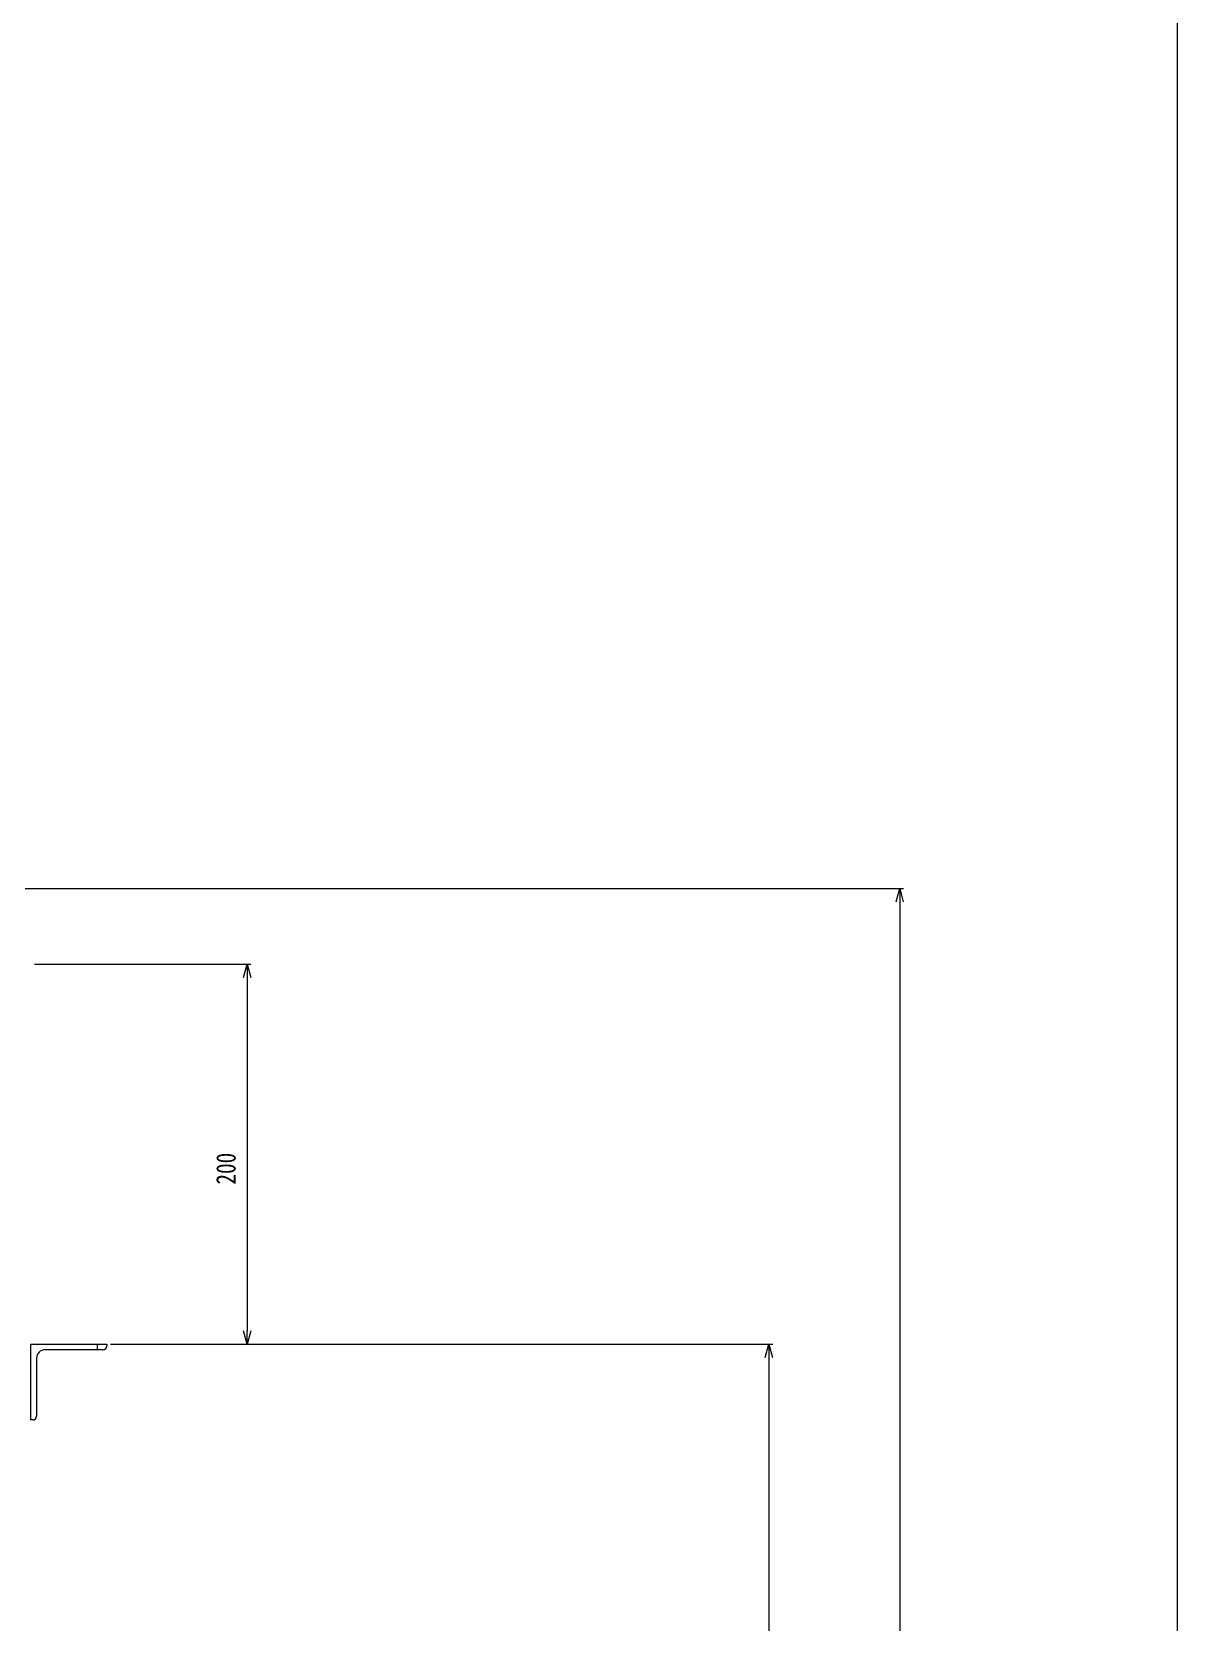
# Model space of a CAD drawing. Units: millimetres at full size. Extents: x -5218 to 5218, y -4308 to 3712.
# Drawn here: x -3412 to -2809, y -2407 to -1569 of the extents above; entities that cross this region are included whole.
import ezdxf
from ezdxf.enums import TextEntityAlignment as Align

# ---------------------------------------------------------------- set-up
doc = ezdxf.new("R2010")
doc.units = ezdxf.units.MM
doc.header["$LTSCALE"] = 1.2
for name, color, linetype, lineweight in [('0-0_Defpoints', 3, 'Continuous', 9), ('0-1_01_外形線', 134, 'Continuous', 9), ('0-C_07_寸法線', 3, 'Continuous', 9)]:
    doc.layers.add(name, color=color, linetype=linetype, lineweight=lineweight)
doc.styles.add('ＭＳ ゴシック', font='')
doc.styles.get('ＭＳ ゴシック').set_extended_font_data('MS Gothic')

# ---------------------------------------------------------------- blocks, each defined once
blk = doc.blocks.new('_Open30')
at = {"layer": '0-C_07_寸法線'}
blk.add_line((0, 0), (-1, 0), dxfattribs=at)
blk.add_lwpolyline([(-1, 0.2679), (0, 0), (-1, -0.2679)], dxfattribs=at)

msp = doc.modelspace()

# ---------------------------------------------------------------- linework, layer by layer
at = {"layer": '0-0_Defpoints'}
msp.add_lwpolyline([(-2808.917, -352.378), (-2808.917, -3712.287), (-5168.518, -3712.287), (-5168.518, -352.378)], close=True, dxfattribs=at)
at = {"layer": '0-1_01_外形線'}
for p, q in [((-3377.584, -2260.312), (-3377.584, -2263.312)), ((-3372.584, -2260.312), (-3372.584, -2261.312)), ((-3409.584, -2267.812), (-3409.584, -2298.312)), ((-3374.584, -2263.312), (-3405.084, -2263.312))]:
    msp.add_line(p, q, dxfattribs=at)
msp.add_lwpolyline([(-3411.584, -2300.312), (-3412.584, -2300.312), (-3412.584, -2260.312), (-3372.584, -2260.312)], dxfattribs=at)
for centre, radius, start, end in [((-3374.584, -2261.312), 2, 270, 0), ((-3405.084, -2267.812), 4.5, 90, 180), ((-3411.584, -2298.312), 2, 270, 0)]:
    msp.add_arc(centre, radius, start, end, dxfattribs=at)
at = {"layer": '0-C_07_寸法線', "color": 2}
for p, q in [((-3415.584, -2020.312), (-2953.032, -2020.312)), ((-2955.032, -2027.312), (-2955.032, -3453.31)), ((-3370.584, -2260.312), (-3021.936, -2260.312)), ((-3023.936, -2267.312), (-3023.936, -3453.31))]:
    msp.add_line(p, q, dxfattribs=at)
at = {"layer": '0-C_07_寸法線'}
for p, q in [((-3410.584, -2060.312), (-3296.68, -2060.312)), ((-3298.68, -2067.312), (-3298.68, -2253.312)), ((-3370.584, -2260.312), (-3296.68, -2260.312))]:
    msp.add_line(p, q, dxfattribs=at)

# ---------------------------------------------------------------- block references
at = {"layer": '0-C_07_寸法線', "xscale": 7, "yscale": 7}
for p, rotation in [((-2955.032, -2020.312), 90), ((-3298.68, -2060.312), 90), ((-3298.68, -2260.312), 270), ((-3023.936, -2260.312), 90)]:
    msp.add_blockref('_Open30', p, dxfattribs=dict(at, rotation=rotation))

# ---------------------------------------------------------------- texts
at = {"layer": '0-C_07_寸法線', "color": 134, "style": 'ＭＳ ゴシック', "width": 0.8}
msp.add_text('200', height=10.26, rotation=90, dxfattribs=at).set_placement((-3301.68, -2176.312), align=Align.BOTTOM_LEFT)

doc.saveas('drawing.dxf')
